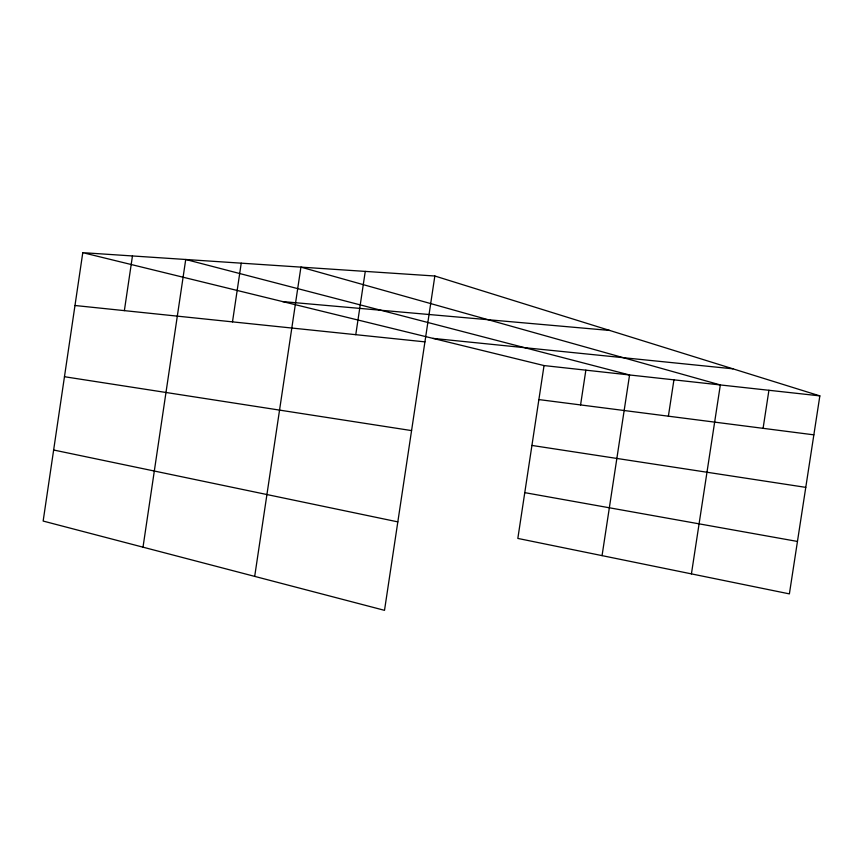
<?xml version="1.0" encoding="UTF-8"?>
<svg xmlns="http://www.w3.org/2000/svg" width="863" height="863" viewBox="0 0 863 863"><rect width="100%" height="100%" fill="white"/><g stroke="black" fill="none" stroke-linecap="round" stroke-linejoin="round"><path stroke-width="1.29" d="M82.783 252.665L43.15 521.058L384.51 610.335L434.844 276.009L82.783 252.665L544.035 365.567L819.85 395.88L789.386 593.884L517.832 538.426L544.035 365.567M124.369 310.637L132.46 255.955M143.01 547.174L185.728 259.483L629.569 374.974L602.061 555.621M232.492 321.867L241.23 263.172M254.693 576.387L300.917 267.131L720.335 384.941L691.425 573.873M355.772 334.671L365.265 271.392M580.572 404.93L585.858 370.162M668.383 416.193L673.927 379.849M763.086 428.339L768.922 390.281M282.654 301.586L609.677 330.443M432.946 338.382L732.914 368.814M74.984 305.502L424.93 341.867M538.879 399.58L813.852 434.844M531.932 445.437L805.772 487.368M64.466 376.721L411.575 430.594M524.769 492.644L797.455 541.446M53.646 450.011L397.821 521.878M434.844 276.009L819.85 395.88"/></g></svg>
